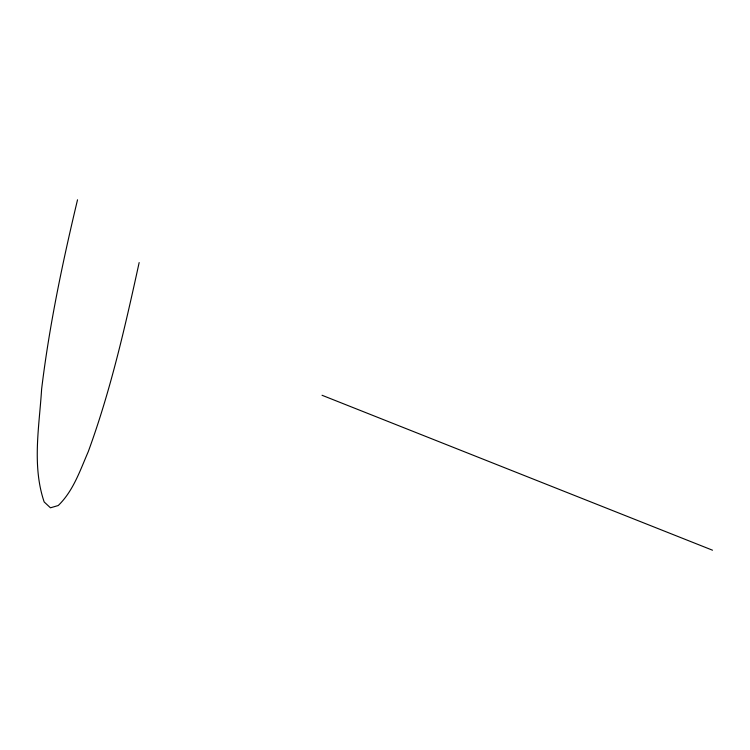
<?xml version="1.0" encoding="UTF-8"?>
<svg xmlns="http://www.w3.org/2000/svg" width="750" height="750" viewBox="0 0 750 750"><rect width="100%" height="100%" fill="white"/><g stroke="black" fill="none" stroke-linecap="round" stroke-linejoin="round"><path stroke-width="1.12" d="M139.153 262.566C125.213 326.372 110.728 390.338 88.219 451.762C80.053 470.531 73.303 490.978 58.228 505.538L50.447 507.806L44.166 501.947C31.838 465.694 39.309 426.394 41.616 389.128C49.359 325.284 62.588 262.303 77.522 199.8M322.041 395.269L712.5 550.2"/></g></svg>
